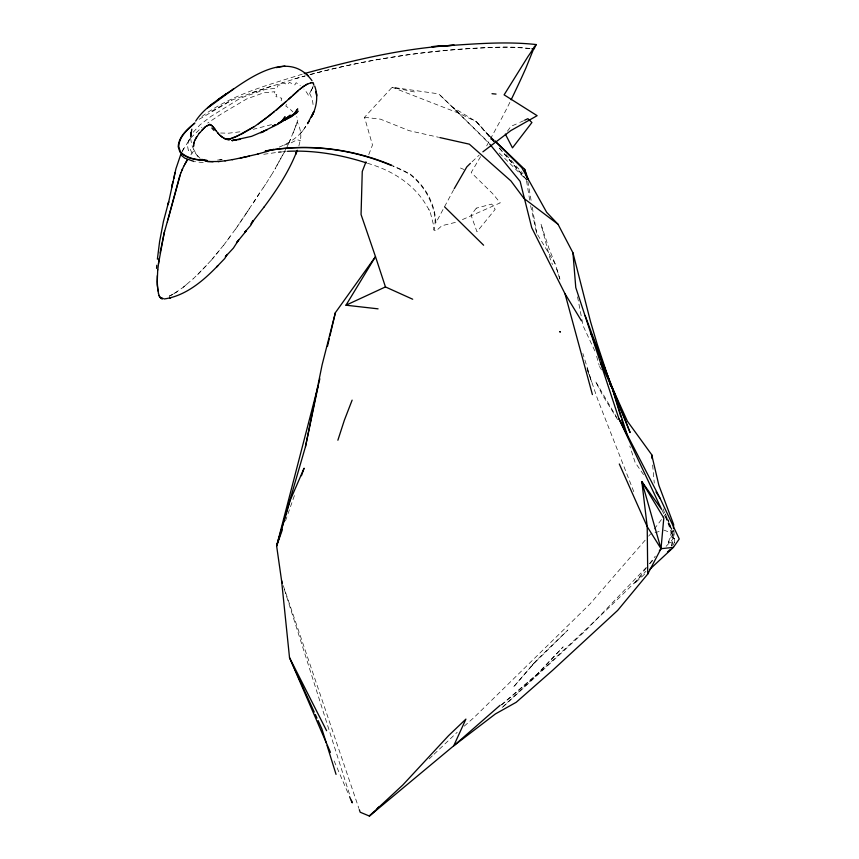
<?xml version="1.0" encoding="UTF-8"?>
<svg xmlns="http://www.w3.org/2000/svg" width="859" height="859" viewBox="0 0 859 859"><rect width="100%" height="100%" fill="white"/><g stroke="black" fill="none" stroke-linecap="round" stroke-linejoin="round"><path stroke-width="0.64" stroke-dasharray="4.29 3.22" d="M671.856 546.045L673.349 538.625L673.51 530.926M298.868 145.966L300.693 138.503A31.74 27.574 29 0 0 297.15 122.085L298.127 119.186A31.547 27.595 27.9 0 0 296.634 116.641M673.95 530.894L674.498 542.362L668.399 542.577L673.037 533.493L673.22 530.926M671.609 545.841L673.134 529.853M455.367 222.395L441.848 225.734L436.179 230.835L433.967 230.051C437.392 217.617 432.635 204.56 426.676 193.64A68.001 61.086 22.7 0 0 409.797 174.28A206.063 185.125 22.7 0 0 392.66 166.066M281.161 100.761L281.784 98.259L275.954 96.616L276.791 94.533L273.914 94.136L274.901 91.709L263.627 92.826L246.726 98.935L221.515 113.817L207.695 123.02M286.38 104.368L285.875 106.151A31.547 27.595 27.9 0 1 292.94 111.938M668.399 542.577L672.253 529.337M297.15 122.085L292.146 135.829M313.256 85.879L312.332 88.498M285.489 520.876L294.787 494.537M296.119 125.307L288.71 143.474M368.769 154.631L372.484 144.999L364.495 117.307L392.144 87.274L438.702 93.856L488.835 142.637M311.86 89.121L308.478 95.489A31.547 28.959 16.3 0 0 303.946 89.035M312.869 87.081L310.733 91.688M286.788 147.49L290.406 139.459M182.366 151.109L189.925 138.9L188.164 142.519L187.606 146.32L188.368 150.497L189.903 148.446L192.029 153.224L190.515 155.339L193.586 150.98L199.621 158.496M181.968 151.903L183.805 148.22M284.662 151.581L272.26 173.765M672.919 545.433L674.498 542.362M286.187 148.435L274.966 169.094M453.681 189.689L435.878 222.835C435.492 212.517 432.367 202.402 427.191 193.49A68.001 61.086 22.7 0 0 410.312 174.13A206.063 185.125 22.7 0 0 393.175 165.916M486.688 145.869L502.214 117.307A453.133 301.477 -47.8 0 0 510.6 100.879M480.6 156.606L471.194 172.552L492.572 193.543L500.26 202.842L460.306 220.548M266.354 183.16L269.597 177.749M251.558 205.301L237.642 226.142M253.287 202.907L263.133 187.842M259.59 192.888L251.633 205.376M269.672 177.824L272.196 173.69M279.229 147.093C289.601 142.895 299.984 136.27 305.729 126.327L304.215 128.625L305.482 126.821M263.198 187.917L266.29 183.074M303.034 130.493L300.092 133.8M247.209 211.915L249.797 208.071M246.286 213.354L235.345 229.503M235.269 229.417L226.4 241.626M507.444 131.191L510.955 126.359L519.255 122.751M227.495 240.069L231.425 234.754M223.544 245.427L226.325 241.551M654.322 528.961L662.171 518.643M662.955 517.612L665.306 514.509M646.365 567.874L634.178 583.852L645.947 572.91M649.619 563.611L655.31 556.16M223.48 245.341L210.949 260.696M193.178 132.232L200.115 124.77L210.895 116.459L240.574 98.066L265.528 89.357L276.813 88.241L278.262 84.816L281.129 85.224L282.149 82.861L287.98 84.504L289.322 82.324L294.82 84.934L296.119 82.732A31.547 28.959 16.3 0 1 300.296 85.599M188.443 140.758L189.957 138.868M190.698 137.945L201.865 127.315M219.367 250.517L212.452 258.752M532.183 665.274L513.242 687.34L536.66 660.141L567.874 630.044L532.183 665.274L536.66 660.141M645.141 540.204L589.929 604.038L474.436 717.125L463.012 727.24M648.642 536.145L650.392 534.126L661.312 530.808M210.885 260.621L197.527 274.837M646.183 567.563L585.924 630.377L502.29 707.58M649.812 563.708L654.333 558.876M666.101 546.345L673.349 538.625L676.881 538.829M206.504 265.485L193.157 278.885M429.189 758.873L433.054 755.179M434.02 754.256L457.192 732.287M502.128 707.526C550.061 662.053 599.496 618.255 645.957 571.267M472.128 161.717L479.204 155.103M174.839 293.059L183.246 287.303L193.092 278.81M501.269 704.928L537.702 673.606L563.15 646.891L535.887 675.657L501.398 705.099M183.182 287.228L188.035 283.287M201.908 116.47C231.801 94.447 268.094 85.062 302.937 73.96M199.159 119.304L231.984 100.052M177.545 291.566L173.593 293.767M169.191 296.119L173.668 293.853M211.786 111.122L231.468 100.202L273.871 85.256M172.476 294.508L169.255 296.205M520.329 122.236L523.571 120.722M252.278 92.514L295.217 78.738A805.334 723.493 22.7 0 1 305.342 75.882M284.028 145.139L291.083 142.884L297.171 139.706L300.478 140.747M271.487 124.63L253.255 129.312M263.767 154.287L278.692 152.183M239.854 131.824L228.644 133.199L220.065 133.005L220.935 133.188M282.471 151.818L286.24 151.452M217.531 160.042L222.717 159.559M219.603 159.946L222.202 159.71M367.502 163.285C392.048 170.265 414.822 184.47 427.46 207.18C428.319 208.179 430.928 213.666 430.112 211.926M203.239 162.63L195.38 161.707M364.495 117.307L380.462 119.165L409.013 130.643L438.541 137.268M414.467 91.956L392.144 87.274L459.329 113.42L476.659 121.914L493.71 140.629M663.739 530.078L673.037 533.493L668.259 519.738M460.488 168.02L464.064 169.534M494.258 142.1L476.659 121.914L452.897 107.375L438.702 93.856M459.329 113.42L452.897 107.375L489.909 144.301M494.118 140.103L488.384 134.627L493.957 140.146M200.126 158.378L196.958 155.275L193.833 149.734M499.294 153.009L526.9 180.336M506.123 154.652L522.981 173.668M499.541 148.156L525.289 178.275M476.659 121.914L494.011 142.036M499.219 148.07L526.986 180.272M643.541 474.608L635.177 462.572L629.797 446.046M617.642 419.6L602.191 394.517L595.512 381.353L616.526 417.141M530.604 205.677L536.671 233.176L555.064 263.67L559.939 279.1M428.866 209.532L429.35 210.348M599.496 366.471L601.504 369.875M661.87 509.87L671.233 529.004L667.067 518.202M594.836 350.923L583.089 325.797L581.833 319.215M334.151 760.999L349.033 795.455M555.064 263.67L548.965 248.369L540.966 224.016L549.642 257.12L552.455 264.54M633.781 491.67L597.628 399.274L586.117 365.504M665.446 513.886L673.037 533.493M587.502 370.54L591.561 381.579L582.864 353.436M430.359 212.613L433.204 223.705L433.967 230.051M663.148 508.839L673.349 538.625M283.287 585.655L358.879 808.405M284.404 589.532L349.785 795.176M556.772 269.007L559.939 279.239M596.629 356.324L599.142 365.204M577.538 296.806L581.575 317.894M527.845 181.281L531.152 200.738M532.258 207.223L536.671 233.176M526.578 181.013L529.756 200.48M190.655 138.396L191.772 145.064L193.887 149.853L193.747 148.682M652.647 465.052L654.279 483.112M294.701 78.888A805.334 723.493 22.7 0 1 304.827 76.032M309.916 74.647A805.334 723.493 22.7 0 1 382.319 58.799L404.696 55.287A805.334 723.493 22.7 0 1 495.503 47.428A198.021 177.899 22.7 0 1 530.379 48.748M310.432 74.497A805.334 723.493 22.7 0 1 382.835 58.648L405.212 55.137A805.334 723.493 22.7 0 1 496.019 47.266A198.021 177.899 22.7 0 1 530.883 48.598M309.605 93.341A31.74 29.27 14.6 0 1 313.181 107.246M476.326 208.146L471.033 215.115L476.97 231.747L495.181 209.349L491.756 204.077L476.326 208.146"/><path stroke-width="1.29" d="M162.512 298.513L161.75 298.707A8.032 5.927 50.1 0 1 161.202 298.47L160.697 297.762L163.103 298.535M157.315 275.685L157.208 284.855L158.464 293.198M156.574 268.384L156.757 265.259M673.392 528.371L673.649 524.516L658.853 485.271L651.713 454.722L627.381 421.2L610.105 382.985L592.925 338.371L630.109 432.539L610.105 382.985L597.08 343.772L590.541 321.685L572.942 252.782L558.028 224.285L546.657 212.302L521.842 167.741L494.891 141.069M157.723 269.855L157.24 281.645L157.863 290.922M157.38 259.203L159.613 241.486L163.414 221.536L168.686 201.725L168.085 204.657L175.934 168.74L180.991 153.858M225.606 139.147A7.795 3.232 -13.3 0 0 226.411 139.362A7.795 3.232 -13.3 0 0 226.916 139.459L229.074 139.244L227.721 139.555M193.597 144.988L193.522 146.696M193.554 146.105L193.769 143.84M157.798 269.941L159.108 258.441M190.591 136.882L191.815 129.204M313.524 84.934L313.61 84.139M158.421 264.175L164.273 232.22M174.925 172.659L173.926 178.404M160.064 252.986L164.574 231.286M172.509 183.654L171.897 187.004L172.884 181.571M330.436 752.377L289.515 657.618L281.569 580.587L276.63 545.959L305.45 446.755L322.082 364.978L335.386 312.665L375.49 256.637L361.059 214.525L362.262 171.478L365.988 161.857M193.823 143.958L194.016 142.648M305.45 446.755L318.335 385.272M161.288 298.395L162.018 298.32L160.934 297.901M318.614 383.962L319.838 378.776M327.451 346.37L329.287 338.596M329.899 335.998L335.386 312.665M167.355 221.88L180.787 172.874M282.386 529.649L276.63 545.959L318.281 385.262M194.07 142.777L194.392 141.23M164.638 231.372L167.29 221.805M167.859 219.84L179.971 175.118M276.63 545.959L290.288 500.088L304.086 468.198L301.423 475.725M337.877 440.227L344.362 420.223L352.126 400.133M227.989 139.137L229.042 139.179L228.107 139.469M228.15 139.459L229.825 139.577L228.623 139.759A8.032 7.441 -32.6 0 1 228.011 139.695L226.862 139.072M533.546 49.146L525.88 68.119A757.434 450.406 -37.4 0 1 515.325 91A453.133 301.477 -47.8 0 1 511.137 99.773M180.862 172.949L183.751 166.152M297.278 150.271L295.625 154.287L296.613 151.828C288.796 171.736 276.909 189.796 264.196 206.879M314.673 86.018C318.485 96.133 316.66 107.762 311.377 116.996L313.814 111.724L307.511 123.675L309.09 121.28M304.215 73.606C353.285 60.216 403.322 48.19 454.239 45.226L432.034 46.644C466.652 44.732 501.549 40.738 536.177 44.55L534.062 48.995A198.021 177.899 22.7 0 0 531.946 48.727M181.743 170.673L182.548 168.751M194.445 141.348L194.789 140.307M227.173 254.414L224.747 258.527L216.747 266.827L217.757 265.785C203.282 280.818 185.48 296.097 164.058 298.975M194.832 140.425L196.7 136.635M195.369 139.298L199.653 132.533M647.729 574.07L661 548.697L663.803 518.02L641.845 481.631L647.214 526.642L647.729 574.07L617.675 610.395L552.648 670.288L516.195 702.297L495.396 713.947L453.713 745.816L369.37 816.05L360.168 812.206L359.309 809.672M183.815 166.238L187.294 159.774M312.73 114.419L313.138 113.667M162.04 298.599L162.319 298.846M184.975 164.048L187.359 159.86M195.691 121.076C203.089 109.501 214.89 101.845 225.906 94.093L218.132 99.494M454.261 188.626L466.824 166.882L470.378 163.371M378.078 308.843L345.973 305.203L375.49 256.637L385.455 286.927L412.696 299.233M246.329 230.792L236.536 242.764L238.63 239.994L233.39 248.111L225.38 256.766L226.379 255.553M264.228 206.826L252.074 222.481L253.126 220.86L250.742 225.348L244.783 232.231L245.985 230.781M199.159 133.456L205.419 126.638L209.854 124.458M649.876 569.27L673.413 547.376L679.244 538.958L660.27 498.692L618.942 418.805L575.777 287.572L572.942 252.782M295.281 112.465L297.74 108.889L293.789 114.29L282.278 121.055M659.368 550.834L661 548.697L673.413 547.376M252.074 222.481L253.491 220.72L250.871 223.909M201.672 130.471L205.473 126.756M284.844 120.045L291.33 116.76L298.331 111.187M374.191 811.444L369.37 816.05L402.785 785.019L448.538 735.68L465.911 719.112L453.713 745.816L500.121 705.271M377.09 808.673L379.012 806.826M299.974 89.078L276.598 109.963M298.47 90.324L292.586 95.757M288.441 99.397L291.04 97.056M667.443 552.015L670.374 549.384M300.027 89.196L303.152 86.448M482.887 151.828L510.858 130.579L537.133 115.675L504.115 94.844L528.199 56.211A453.133 95.768 -23.4 0 0 534.223 46.858A757.434 36.647 -21.5 0 0 536.177 44.55M274.408 111.573L258.387 123.879M285.693 101.877L267.482 117.232M194.424 123.224C187.262 129.398 178.618 136.613 178.21 146.749L179.864 151.914C186.714 159.087 197.151 160.118 206.514 160.504M194.939 123.073C187.777 129.247 179.134 136.463 178.726 146.599L180.379 151.764C187.23 158.936 197.667 159.967 207.03 160.354M212.871 103.52L207.62 107.815C233.734 90.485 284.308 42.467 311.989 80.649M300.994 88.337L306.878 84.246M303.667 86.244L308.306 83.613M265.968 118.284L253.942 126.896L240.649 134.638M296.881 112.808L284.49 120.217M206.471 126.123L209.757 124.491M288.399 117.769L293.789 114.064M284.909 119.315L290.31 115.17L282.836 121.237L278.402 123.428M225.079 94.63L233.476 89.068L232.682 89.594M253.888 126.778L235.441 137.086M227.528 139.147L227.882 139.169M283.116 120.367L287.336 118.284M280.281 122.472L277.586 123.782L281.945 120.872L285.124 116.77L281.902 121.377L277.715 124.297L261.855 132.103M232.252 140.618L251.612 136.334L267.353 129.645M260.803 132.823L264.389 131.073M239.457 135.067L228.591 139.383L229.611 139.276M275.546 124.748L272.475 126.198L274.944 125.049M524.645 120.217L527.877 118.703L531.925 122.515L512.479 147.866L505.339 134.09M345.973 305.203L385.455 286.927M263.423 131.545L264.486 131.062L261.157 132.297M308.36 83.731L310.69 82.904M234.486 137.354L230.727 138.804M266.752 151.517L273.591 149.283M257.732 154.062L267.256 151.388M258.226 153.944L240.295 158.131M249.335 156.134L232.284 159.677M238.244 139.706L240.219 139.287M160.88 298.202L160.236 297.429A4.778 2.029 39.3 0 1 159.871 296.935A4.778 2.029 39.3 0 1 159.549 296.452A4.778 2.029 39.3 0 1 159.291 295.979L159.033 295.399M310.636 82.775L311.602 82.732M276.405 67.614L284.93 66.025M224.951 160.858L232.789 159.549M218.358 161.632L225.445 160.74M311.559 82.604L312.375 82.647M278.692 152.183L281.204 151.936M218.862 161.513L207.545 161.567L201.446 159.495M287.507 151.324C314.158 150.014 340.969 154.706 366.288 162.866M213.064 161.782L208.05 161.449L201.951 159.366M492.003 93.706L496.04 94.082M439.819 137.558L469.347 144.172L510.901 180.916L523.936 198.397L558.028 224.285M194.102 161.513L184.674 158.099L180.787 154.878M312.332 82.528L312.923 82.84M209.811 124.34L212.27 126.037M223.641 138.074L225.423 138.782A4.778 2.029 39.3 0 1 225.874 138.825A4.778 2.029 39.3 0 1 226.744 139.04M210.562 124.652L211.4 125.167M220.087 135.464L225.079 138.965A7.795 3.232 -13.3 0 0 225.487 139.115M222.417 137.526L219.131 134.38M495.074 141.016L524.677 169.32L528.306 179.671M444.64 206.89L483.606 245.202M308.553 76.097L306.244 73.82M489.909 144.301L520.146 181.399L531.742 227.764L565.018 293.767L581.5 320.879M212.227 125.908L213.172 126.982M218.025 133.188L219.185 134.498M211.808 128.002L214.009 130.439M160.644 297.966L160.45 297.751A7.795 6.518 -54.3 0 1 159.999 297.171A7.795 6.518 -54.3 0 1 159.484 296.291M213.118 126.864L215.158 129.484M216.253 130.89L217.617 132.694M214.063 128.012L216.296 131.008M217.574 132.576L218.079 133.306M655.997 491.917L660.27 498.692M609.514 383.479L612.188 388.021L628.09 437.585M313.288 83.022L313.664 84.257M326.581 730.698L289.515 657.618L314.244 712.09M618.942 418.805L661.602 509.398L641.845 481.631L661 548.697L647.214 526.642L619.296 463.989M600.495 362.723L612.188 388.021L620.842 416.98M315.339 714.505L316.992 718.135M318.088 720.561L321.932 729.033L326.248 742.885M349.57 796.69L352.222 802.843L351.406 800.287M591.991 335.901L590.552 332.175L591.969 335.89M585.183 315.725L612.188 388.021M281.569 580.587L282.375 583.143M327.032 745.408L336.052 774.378M621.594 419.503L623.473 425.796M158.4 293.123L159.162 295.625A7.795 6.518 -54.3 0 0 159.409 296.162M565.018 293.767L592.399 394.582M524.677 169.32L527.211 178.887M316.638 95.242L316.209 91.462L316.66 96.068M651.713 454.722L652.056 458.599M265.216 151.077A206.063 185.125 22.7 0 1 391.5 165.562M265.732 150.926A206.063 185.125 22.7 0 1 392.015 165.411M191.246 132.372L190.655 136.313L191.246 132.372M170.587 297.89L169.642 298.094L170.64 297.89M236.901 139.792L232.091 140.565L236.901 139.792M560.379 331.842L559.843 331.81L560.379 331.842"/></g></svg>
